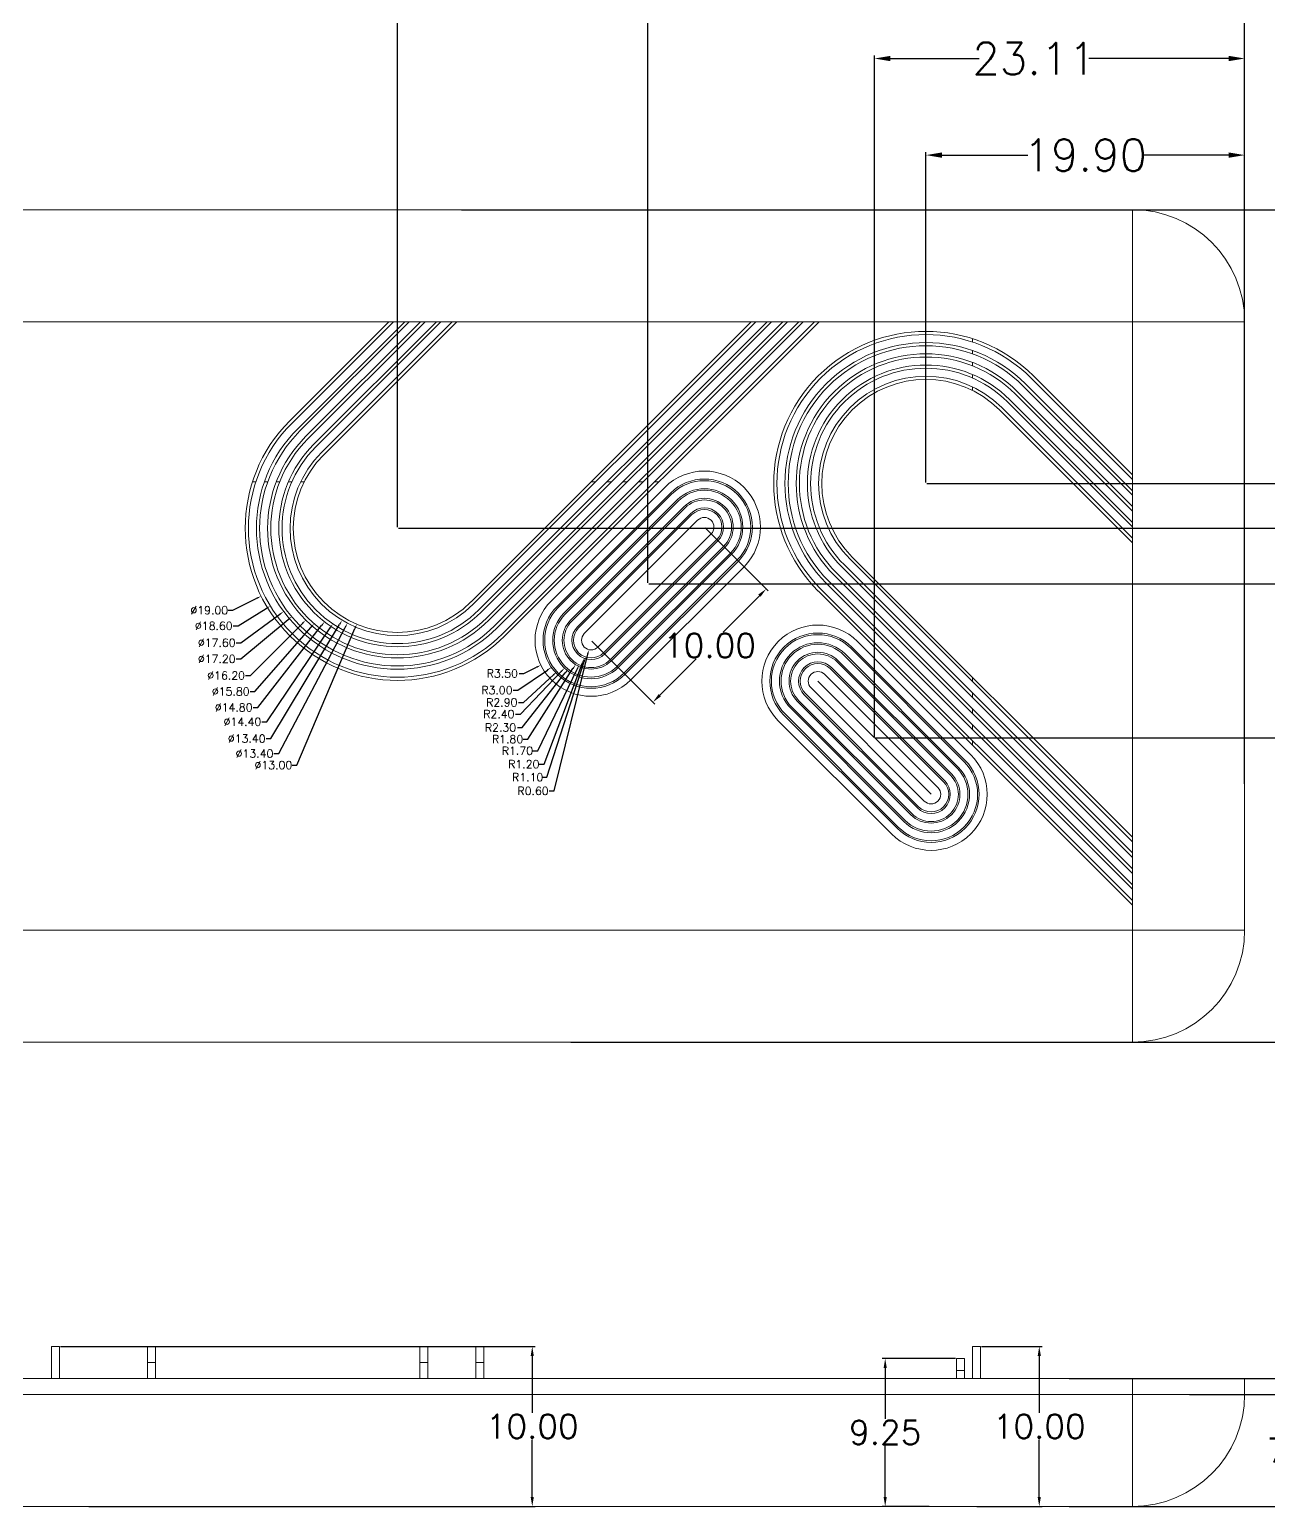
# Model space of a CAD drawing. Header units: inches. Extents: x 1846 to 3307, y 1126 to 1431.
# Drawn here: x 1905.4 to 1982.8, y 1287.5 to 1379.8 of the extents above; entities that cross this region are included whole.
import ezdxf

# ---------------------------------------------------------------- set-up
doc = ezdxf.new("R2010")
doc.units = ezdxf.units.IN
doc.header["$LTSCALE"] = 15
doc.styles.get("Standard").update_dxf_attribs({"font": 'txt', "bigfont": 'gbcbig.shx'})
doc.dimstyles.new('1', dxfattribs={"dimtxt": 0.5, "dimasz": 0.3, "dimexe": 0.18, "dimexo": 0.0625, "dimgap": 0.09, "dimtad": 0, "dimtih": 1, "dimtoh": 1, "dimzin": 0, "dimdsep": 46, "dimtxsty": 'Standard', "dimcen": 0, "dimadec": 0, "dimazin": 2, "dimtfac": 1, "dimtofl": 0, "dimtmove": 0, "dimatfit": 3, "dimfxl": 1, "dimtolj": 1, "dimtzin": 0, "dimarcsym": 0})
doc.dimstyles.new('2', dxfattribs={"dimtxt": 1.5, "dimasz": 0.6, "dimexe": 0.18, "dimexo": 0.0625, "dimgap": 0.09, "dimtad": 0, "dimtih": 1, "dimtoh": 1, "dimzin": 0, "dimdsep": 46, "dimtxsty": 'Standard', "dimcen": 0, "dimadec": 0, "dimazin": 2, "dimtfac": 1, "dimtofl": 0, "dimtmove": 0, "dimatfit": 3, "dimfxl": 1, "dimtolj": 1, "dimtzin": 0, "dimarcsym": 0})
doc.dimstyles.new('2.5', dxfattribs={"dimtxt": 2, "dimasz": 1, "dimexe": 0.18, "dimexo": 0.0625, "dimgap": 0.09, "dimtad": 0, "dimtih": 1, "dimtoh": 1, "dimzin": 0, "dimdsep": 46, "dimtxsty": 'Standard', "dimcen": 1, "dimadec": 0, "dimazin": 2, "dimtfac": 1, "dimtofl": 0, "dimtmove": 0, "dimatfit": 3, "dimfxl": 1, "dimtolj": 1, "dimtzin": 0, "dimarcsym": 0})

# ---------------------------------------------------------------- blocks, each defined once
blk = doc.blocks.new('*D426')
at = {"color": 0, "lineweight": -2}
for p, q in [((1918.133, 1343.483), (1919.635, 1344.231)), ((1917.833, 1343.483), (1918.133, 1343.483))]:
    blk.add_line(p, q, dxfattribs=at)
at = {"color": 0}
blk.add_solid([(1919.613, 1344.276), (1919.657, 1344.187), (1919.904, 1344.365)], dxfattribs=at)
at = {"layer": 'Defpoints', "color": 0}
for p in [(1936.909, 1352.839), (1919.904, 1344.365)]:
    blk.add_point(p, dxfattribs=at)
at = {"color": 0, "insert": (1916.66, 1343.483), "char_height": 0.5, "attachment_point": 5}
blk.add_mtext('\\A1;∅19.00', dxfattribs=at)
blk = doc.blocks.new('*D427')
at = {"color": 0, "lineweight": -2}
for p, q in [((1918.458, 1342.51), (1920.22, 1343.589)), ((1918.158, 1342.51), (1918.458, 1342.51))]:
    blk.add_line(p, q, dxfattribs=at)
at = {"color": 0}
blk.add_solid([(1920.194, 1343.631), (1920.246, 1343.546), (1920.476, 1343.745)], dxfattribs=at)
at = {"layer": 'Defpoints', "color": 0}
for p in [(1936.337, 1353.46), (1920.476, 1343.745)]:
    blk.add_point(p, dxfattribs=at)
at = {"color": 0, "insert": (1916.943, 1342.51), "char_height": 0.5, "attachment_point": 5}
blk.add_mtext('\\A1;∅18.60', dxfattribs=at)
blk = doc.blocks.new('*D428')
at = {"color": 0, "lineweight": -2}
for p, q in [((1918.641, 1341.455), (1921.063, 1343.228)), ((1918.341, 1341.455), (1918.641, 1341.455))]:
    blk.add_line(p, q, dxfattribs=at)
at = {"color": 0}
blk.add_solid([(1921.033, 1343.268), (1921.093, 1343.188), (1921.305, 1343.405)], dxfattribs=at)
at = {"layer": 'Defpoints', "color": 0}
for p in [(1935.508, 1353.8), (1921.305, 1343.405)]:
    blk.add_point(p, dxfattribs=at)
at = {"color": 0, "insert": (1917.126, 1341.455), "char_height": 0.5, "attachment_point": 5}
blk.add_mtext('\\A1;∅17.60', dxfattribs=at)
blk = doc.blocks.new('*D429')
at = {"color": 0, "lineweight": -2}
for p, q in [((1918.641, 1340.441), (1921.577, 1342.895)), ((1918.341, 1340.441), (1918.641, 1340.441))]:
    blk.add_line(p, q, dxfattribs=at)
at = {"color": 0}
blk.add_solid([(1921.545, 1342.934), (1921.609, 1342.857), (1921.807, 1343.088)], dxfattribs=at)
at = {"layer": 'Defpoints', "color": 0}
for p in [(1935.005, 1354.117), (1921.807, 1343.088)]:
    blk.add_point(p, dxfattribs=at)
at = {"color": 0, "insert": (1917.126, 1340.441), "char_height": 0.5, "attachment_point": 5}
blk.add_mtext('\\A1;∅17.20', dxfattribs=at)
blk = doc.blocks.new('*D430')
at = {"color": 0, "lineweight": -2}
for p, q in [((1919.23, 1339.407), (1922.473, 1342.657)), ((1918.93, 1339.407), (1919.23, 1339.407))]:
    blk.add_line(p, q, dxfattribs=at)
at = {"color": 0}
blk.add_solid([(1922.437, 1342.692), (1922.508, 1342.621), (1922.685, 1342.869)], dxfattribs=at)
at = {"layer": 'Defpoints', "color": 0}
for p in [(1934.128, 1354.336), (1922.685, 1342.869)]:
    blk.add_point(p, dxfattribs=at)
at = {"color": 0, "insert": (1917.715, 1339.407), "char_height": 0.5, "attachment_point": 5}
blk.add_mtext('\\A1;∅16.20', dxfattribs=at)
blk = doc.blocks.new('*D431')
at = {"color": 0, "lineweight": -2}
for p, q in [((1919.515, 1338.409), (1923.016, 1342.423)), ((1919.215, 1338.409), (1919.515, 1338.409))]:
    blk.add_line(p, q, dxfattribs=at)
at = {"color": 0}
blk.add_solid([(1922.979, 1342.456), (1923.054, 1342.39), (1923.213, 1342.649)], dxfattribs=at)
at = {"layer": 'Defpoints', "color": 0}
for p in [(1933.599, 1354.556), (1923.213, 1342.649)]:
    blk.add_point(p, dxfattribs=at)
at = {"color": 0, "insert": (1918, 1338.409), "char_height": 0.5, "attachment_point": 5}
blk.add_mtext('\\A1;∅15.80', dxfattribs=at)
blk = doc.blocks.new('*D432')
at = {"color": 0, "lineweight": -2}
for p, q in [((1919.7, 1337.412), (1923.678, 1342.525)), ((1919.4, 1337.412), (1919.7, 1337.412))]:
    blk.add_line(p, q, dxfattribs=at)
at = {"color": 0}
blk.add_solid([(1923.638, 1342.556), (1923.717, 1342.494), (1923.862, 1342.762)], dxfattribs=at)
at = {"layer": 'Defpoints', "color": 0}
for p in [(1932.951, 1354.443), (1923.862, 1342.762)]:
    blk.add_point(p, dxfattribs=at)
at = {"color": 0, "insert": (1918.185, 1337.412), "char_height": 0.5, "attachment_point": 5}
blk.add_mtext('\\A1;∅14.80', dxfattribs=at)
blk = doc.blocks.new('*D433')
at = {"color": 0, "lineweight": -2}
for p, q in [((1920.248, 1336.52), (1924.209, 1342.387)), ((1919.948, 1336.52), (1920.248, 1336.52))]:
    blk.add_line(p, q, dxfattribs=at)
at = {"color": 0}
blk.add_solid([(1924.168, 1342.415), (1924.251, 1342.359), (1924.377, 1342.635)], dxfattribs=at)
at = {"layer": 'Defpoints', "color": 0}
for p in [(1932.435, 1354.569), (1924.377, 1342.635)]:
    blk.add_point(p, dxfattribs=at)
at = {"color": 0, "insert": (1918.733, 1336.52), "char_height": 0.5, "attachment_point": 5}
blk.add_mtext('\\A1;∅14.40', dxfattribs=at)
blk = doc.blocks.new('*D434')
at = {"color": 0, "lineweight": -2}
for p, q in [((1920.512, 1335.463), (1924.801, 1342.602)), ((1920.212, 1335.463), (1920.512, 1335.463))]:
    blk.add_line(p, q, dxfattribs=at)
at = {"color": 0}
blk.add_solid([(1924.758, 1342.628), (1924.844, 1342.576), (1924.956, 1342.859)], dxfattribs=at)
at = {"layer": 'Defpoints', "color": 0}
for p in [(1931.857, 1354.346), (1924.956, 1342.859)]:
    blk.add_point(p, dxfattribs=at)
at = {"color": 0, "insert": (1918.997, 1335.463), "char_height": 0.5, "attachment_point": 5}
blk.add_mtext('\\A1;∅13.40', dxfattribs=at)
blk = doc.blocks.new('*D435')
at = {"color": 0, "lineweight": -2}
for p, q in [((1921, 1334.53), (1925.146, 1342.408)), ((1920.7, 1334.53), (1921, 1334.53))]:
    blk.add_line(p, q, dxfattribs=at)
at = {"color": 0}
blk.add_solid([(1925.102, 1342.431), (1925.19, 1342.385), (1925.286, 1342.673)], dxfattribs=at)
at = {"layer": 'Defpoints', "color": 0}
for p in [(1931.527, 1354.531), (1925.286, 1342.673)]:
    blk.add_point(p, dxfattribs=at)
at = {"color": 0, "insert": (1919.485, 1334.53), "char_height": 0.5, "attachment_point": 5}
blk.add_mtext('\\A1;∅13.40', dxfattribs=at)
blk = doc.blocks.new('*D436')
at = {"color": 0, "lineweight": -2}
for p, q in [((1922.136, 1333.81), (1925.753, 1342.342)), ((1921.836, 1333.81), (1922.136, 1333.81))]:
    blk.add_line(p, q, dxfattribs=at)
at = {"color": 0}
blk.add_solid([(1925.707, 1342.361), (1925.799, 1342.322), (1925.87, 1342.618)], dxfattribs=at)
at = {"layer": 'Defpoints', "color": 0}
for p in [(1930.943, 1354.587), (1925.87, 1342.618)]:
    blk.add_point(p, dxfattribs=at)
at = {"color": 0, "insert": (1920.663, 1333.81), "char_height": 0.5, "attachment_point": 5}
blk.add_mtext('\\A1;∅13.00', dxfattribs=at)
blk = doc.blocks.new('*D437')
at = {"color": 0, "lineweight": -2}
for p, q in [((1928.406, 1348.665), (1928.406, 1385.732)), ((1981.306, 1350.772), (1981.306, 1385.732)), ((1929.406, 1385.552), (1952.229, 1385.552)), ((1980.306, 1385.552), (1960.075, 1385.552))]:
    blk.add_line(p, q, dxfattribs=at)
at = {"color": 0}
for points in [[(1929.406, 1385.719), (1929.406, 1385.385), (1928.406, 1385.552)], [(1980.306, 1385.719), (1980.306, 1385.385), (1981.306, 1385.552)]]:
    blk.add_solid(points, dxfattribs=at)
at = {"layer": 'Defpoints', "color": 0}
for p in [(1981.306, 1385.552), (1981.306, 1350.709), (1928.406, 1348.602)]:
    blk.add_point(p, dxfattribs=at)
at = {"color": 0, "insert": (1956.152, 1385.552), "char_height": 2, "attachment_point": 5}
blk.add_mtext('\\A1;52.90', dxfattribs=at)
blk = doc.blocks.new('*D438')
at = {"color": 0, "lineweight": -2}
for p, q in [((1961.406, 1351.464), (1961.406, 1372.092)), ((1962.406, 1371.912), (1967.766, 1371.912)), ((1980.306, 1371.912), (1974.946, 1371.912)), ((1981.306, 1350.772), (1981.306, 1372.092))]:
    blk.add_line(p, q, dxfattribs=at)
at = {"color": 0}
for points in [[(1962.406, 1372.079), (1962.406, 1371.745), (1961.406, 1371.912)], [(1980.306, 1372.079), (1980.306, 1371.745), (1981.306, 1371.912)]]:
    blk.add_solid(points, dxfattribs=at)
at = {"layer": 'Defpoints', "color": 0}
for p in [(1961.406, 1371.912), (1961.406, 1351.401), (1981.306, 1350.709)]:
    blk.add_point(p, dxfattribs=at)
at = {"color": 0, "insert": (1971.356, 1371.912), "char_height": 2, "attachment_point": 5}
blk.add_mtext('\\A1;19.90', dxfattribs=at)
blk = doc.blocks.new('*D439')
at = {"color": 0, "lineweight": -2}
for p, q in [((1928.469, 1348.602), (2004.892, 1348.602)), ((2004.712, 1347.602), (2004.712, 1333.642)), ((2004.712, 1317.502), (2004.712, 1331.462)), ((1952.916, 1316.502), (2004.892, 1316.502))]:
    blk.add_line(p, q, dxfattribs=at)
at = {"color": 0}
for points in [[(2004.545, 1347.602), (2004.878, 1347.602), (2004.712, 1348.602)], [(2004.545, 1317.502), (2004.878, 1317.502), (2004.712, 1316.502)]]:
    blk.add_solid(points, dxfattribs=at)
at = {"layer": 'Defpoints', "color": 0}
for p in [(1928.406, 1348.602), (2004.712, 1348.602), (1952.853, 1316.502)]:
    blk.add_point(p, dxfattribs=at)
at = {"color": 0, "insert": (2004.712, 1332.552), "char_height": 2, "attachment_point": 5}
blk.add_mtext('\\A1;32.10', dxfattribs=at)
blk = doc.blocks.new('*D440')
at = {"color": 0, "lineweight": -2}
for p, q in [((1961.469, 1351.401), (2010.036, 1351.401)), ((2009.856, 1350.401), (2009.856, 1338.717)), ((2009.856, 1317.502), (2009.856, 1336.537)), ((1939.228, 1316.502), (2010.036, 1316.502))]:
    blk.add_line(p, q, dxfattribs=at)
at = {"color": 0}
for points in [[(2009.69, 1350.401), (2010.023, 1350.401), (2009.856, 1351.401)], [(2009.69, 1317.502), (2010.023, 1317.502), (2009.856, 1316.502)]]:
    blk.add_solid(points, dxfattribs=at)
at = {"layer": 'Defpoints', "color": 0}
for p in [(1961.406, 1351.401), (2009.856, 1351.401), (1939.165, 1316.502)]:
    blk.add_point(p, dxfattribs=at)
at = {"color": 0, "insert": (2009.856, 1337.627), "char_height": 2, "attachment_point": 5}
blk.add_mtext('\\A1;34.90', dxfattribs=at)
blk = doc.blocks.new('*D441')
at = {"color": 0, "lineweight": -2}
for p, q in [((1944.1, 1345.141), (1997.212, 1345.141)), ((1997.032, 1344.141), (1997.032, 1330.722)), ((1997.032, 1317.502), (1997.032, 1328.542)), ((1944.1, 1316.502), (1997.212, 1316.502))]:
    blk.add_line(p, q, dxfattribs=at)
at = {"color": 0}
for points in [[(1996.865, 1344.141), (1997.199, 1344.141), (1997.032, 1345.141)], [(1996.865, 1317.502), (1997.199, 1317.502), (1997.032, 1316.502)]]:
    blk.add_solid(points, dxfattribs=at)
at = {"layer": 'Defpoints', "color": 0}
for p in [(1944.037, 1345.141), (1944.037, 1316.502), (1997.032, 1316.502)]:
    blk.add_point(p, dxfattribs=at)
at = {"color": 0, "insert": (1997.032, 1329.632), "char_height": 2, "attachment_point": 5}
blk.add_mtext('\\A1;28.64', dxfattribs=at)
blk = doc.blocks.new('*D442')
at = {"color": 0, "lineweight": -2}
for p, q in [((1944.037, 1345.204), (1944.037, 1382.045)), ((1981.306, 1355.757), (1981.306, 1382.045)), ((1945.037, 1381.865), (1956.199, 1381.865)), ((1980.306, 1381.865), (1964.379, 1381.865))]:
    blk.add_line(p, q, dxfattribs=at)
at = {"color": 0}
for points in [[(1945.037, 1382.032), (1945.037, 1381.698), (1944.037, 1381.865)], [(1980.306, 1382.032), (1980.306, 1381.698), (1981.306, 1381.865)]]:
    blk.add_solid(points, dxfattribs=at)
at = {"layer": 'Defpoints', "color": 0}
for p in [(1981.306, 1381.865), (1981.306, 1355.694), (1944.037, 1345.141)]:
    blk.add_point(p, dxfattribs=at)
at = {"color": 0, "insert": (1960.289, 1381.865), "char_height": 2, "attachment_point": 5}
blk.add_mtext('\\A1;37.27', dxfattribs=at)
blk = doc.blocks.new('*D443')
at = {"color": 0, "lineweight": -2}
for p, q in [((1958.194, 1335.584), (1958.194, 1378.126)), ((1959.194, 1377.946), (1964.739, 1377.946)), ((1980.306, 1377.946), (1971.586, 1377.946)), ((1981.306, 1332.648), (1981.306, 1378.126))]:
    blk.add_line(p, q, dxfattribs=at)
at = {"color": 0}
for points in [[(1959.194, 1378.113), (1959.194, 1377.78), (1958.194, 1377.946)], [(1980.306, 1378.113), (1980.306, 1377.78), (1981.306, 1377.946)]]:
    blk.add_solid(points, dxfattribs=at)
at = {"layer": 'Defpoints', "color": 0}
for p in [(1981.306, 1377.946), (1958.194, 1335.521), (1981.306, 1332.586)]:
    blk.add_point(p, dxfattribs=at)
at = {"color": 0, "insert": (1968.162, 1377.946), "char_height": 2, "attachment_point": 5}
blk.add_mtext('\\A1;23.11', dxfattribs=at)
blk = doc.blocks.new('*D444')
at = {"color": 0, "lineweight": -2}
for p, q in [((1958.257, 1335.521), (1990.164, 1335.521)), ((1989.984, 1334.521), (1989.984, 1327.102)), ((1989.984, 1317.502), (1989.984, 1324.922)), ((1963.615, 1316.502), (1990.164, 1316.502))]:
    blk.add_line(p, q, dxfattribs=at)
at = {"color": 0}
for points in [[(1989.817, 1334.521), (1990.151, 1334.521), (1989.984, 1335.521)], [(1989.817, 1317.502), (1990.151, 1317.502), (1989.984, 1316.502)]]:
    blk.add_solid(points, dxfattribs=at)
at = {"layer": 'Defpoints', "color": 0}
for p in [(1958.194, 1335.521), (1963.553, 1316.502), (1989.984, 1316.502)]:
    blk.add_point(p, dxfattribs=at)
at = {"color": 0, "insert": (1989.984, 1326.012), "char_height": 2, "attachment_point": 5}
blk.add_mtext('\\A1;19.02', dxfattribs=at)
blk = doc.blocks.new('*D445')
at = {"color": 0, "lineweight": -2}
for p, q in [((1936.006, 1339.531), (1936.306, 1339.531)), ((1936.306, 1339.531), (1937.096, 1339.921))]:
    blk.add_line(p, q, dxfattribs=at)
at = {"color": 0}
blk.add_solid([(1937.073, 1339.966), (1937.118, 1339.877), (1937.365, 1340.054)], dxfattribs=at)
at = {"layer": 'Defpoints', "color": 0}
for p in [(1940.502, 1341.606), (1937.365, 1340.054)]:
    blk.add_point(p, dxfattribs=at)
at = {"color": 0, "insert": (1934.958, 1339.531), "char_height": 0.5, "attachment_point": 5}
blk.add_mtext('\\A1;R3.50', dxfattribs=at)
blk = doc.blocks.new('*D446')
at = {"color": 0, "lineweight": -2}
for p, q in [((1935.928, 1338.491), (1937.774, 1339.748)), ((1935.628, 1338.491), (1935.928, 1338.491))]:
    blk.add_line(p, q, dxfattribs=at)
at = {"color": 0}
blk.add_solid([(1937.746, 1339.789), (1937.803, 1339.707), (1938.022, 1339.917)], dxfattribs=at)
at = {"layer": 'Defpoints', "color": 0}
for p in [(1940.502, 1341.606), (1938.022, 1339.917)]:
    blk.add_point(p, dxfattribs=at)
at = {"color": 0, "insert": (1934.622, 1338.491), "char_height": 0.5, "attachment_point": 5}
blk.add_mtext('\\A1;R3.00', dxfattribs=at)
blk = doc.blocks.new('*D448')
at = {"color": 0, "lineweight": -2}
for p, q in [((1936.274, 1337.727), (1938.144, 1339.443)), ((1935.974, 1337.727), (1936.274, 1337.727))]:
    blk.add_line(p, q, dxfattribs=at)
at = {"color": 0}
blk.add_solid([(1938.11, 1339.48), (1938.178, 1339.406), (1938.365, 1339.646)], dxfattribs=at)
at = {"layer": 'Defpoints', "color": 0}
for p in [(1940.502, 1341.606), (1938.365, 1339.646)]:
    blk.add_point(p, dxfattribs=at)
at = {"color": 0, "insert": (1934.925, 1337.727), "char_height": 0.5, "attachment_point": 5}
blk.add_mtext('\\A1;R2.90', dxfattribs=at)
blk = doc.blocks.new('*D449')
at = {"color": 0, "lineweight": -2}
for p, q in [((1936.09, 1336.999), (1938.634, 1339.656)), ((1935.79, 1336.999), (1936.09, 1336.999))]:
    blk.add_line(p, q, dxfattribs=at)
at = {"color": 0}
blk.add_solid([(1938.598, 1339.691), (1938.67, 1339.621), (1938.842, 1339.873)], dxfattribs=at)
at = {"layer": 'Defpoints', "color": 0}
for p in [(1940.502, 1341.606), (1938.842, 1339.873)]:
    blk.add_point(p, dxfattribs=at)
at = {"color": 0, "insert": (1934.741, 1336.999), "char_height": 0.5, "attachment_point": 5}
blk.add_mtext('\\A1;R2.40', dxfattribs=at)
blk = doc.blocks.new('*D450')
at = {"color": 0, "lineweight": -2}
for p, q in [((1936.196, 1336.152), (1938.891, 1339.565)), ((1935.896, 1336.152), (1936.196, 1336.152))]:
    blk.add_line(p, q, dxfattribs=at)
at = {"color": 0}
blk.add_solid([(1938.851, 1339.596), (1938.93, 1339.534), (1939.077, 1339.801)], dxfattribs=at)
at = {"layer": 'Defpoints', "color": 0}
for p in [(1940.502, 1341.606), (1939.077, 1339.801)]:
    blk.add_point(p, dxfattribs=at)
at = {"color": 0, "insert": (1934.847, 1336.152), "char_height": 0.5, "attachment_point": 5}
blk.add_mtext('\\A1;R2.30', dxfattribs=at)
blk = doc.blocks.new('*D451')
at = {"color": 0, "lineweight": -2}
for p, q in [((1936.552, 1335.429), (1939.37, 1339.837)), ((1936.252, 1335.429), (1936.552, 1335.429))]:
    blk.add_line(p, q, dxfattribs=at)
at = {"color": 0}
blk.add_solid([(1939.328, 1339.864), (1939.413, 1339.81), (1939.532, 1340.089)], dxfattribs=at)
at = {"layer": 'Defpoints', "color": 0}
for p in [(1940.502, 1341.606), (1939.532, 1340.089)]:
    blk.add_point(p, dxfattribs=at)
at = {"color": 0, "insert": (1935.287, 1335.429), "char_height": 0.5, "attachment_point": 5}
blk.add_mtext('\\A1;R1.80', dxfattribs=at)
blk = doc.blocks.new('*D452')
at = {"color": 0, "lineweight": -2}
for p, q in [((1937.168, 1334.711), (1939.631, 1339.805)), ((1936.868, 1334.711), (1937.168, 1334.711))]:
    blk.add_line(p, q, dxfattribs=at)
at = {"color": 0}
blk.add_solid([(1939.586, 1339.827), (1939.676, 1339.784), (1939.762, 1340.075)], dxfattribs=at)
at = {"layer": 'Defpoints', "color": 0}
for p in [(1940.502, 1341.606), (1939.762, 1340.075)]:
    blk.add_point(p, dxfattribs=at)
at = {"color": 0, "insert": (1935.903, 1334.711), "char_height": 0.5, "attachment_point": 5}
blk.add_mtext('\\A1;R1.70', dxfattribs=at)
blk = doc.blocks.new('*D453')
at = {"color": 0, "lineweight": -2}
for p, q in [((1937.563, 1333.869), (1939.969, 1340.204)), ((1937.263, 1333.869), (1937.563, 1333.869))]:
    blk.add_line(p, q, dxfattribs=at)
at = {"color": 0}
blk.add_solid([(1939.922, 1340.221), (1940.016, 1340.186), (1940.076, 1340.484)], dxfattribs=at)
at = {"layer": 'Defpoints', "color": 0}
for p in [(1940.502, 1341.606), (1940.076, 1340.484)]:
    blk.add_point(p, dxfattribs=at)
at = {"color": 0, "insert": (1936.298, 1333.869), "char_height": 0.5, "attachment_point": 5}
blk.add_mtext('\\A1;R1.20', dxfattribs=at)
blk = doc.blocks.new('*D454')
at = {"color": 0, "lineweight": -2}
for p, q in [((1937.727, 1333.054), (1940.07, 1340.274)), ((1937.427, 1333.054), (1937.727, 1333.054))]:
    blk.add_line(p, q, dxfattribs=at)
at = {"color": 0}
blk.add_solid([(1940.022, 1340.29), (1940.117, 1340.259), (1940.162, 1340.56)], dxfattribs=at)
at = {"layer": 'Defpoints', "color": 0}
for p in [(1940.502, 1341.606), (1940.162, 1340.56)]:
    blk.add_point(p, dxfattribs=at)
at = {"color": 0, "insert": (1936.545, 1333.054), "char_height": 0.5, "attachment_point": 5}
blk.add_mtext('\\A1;R1.10', dxfattribs=at)
blk = doc.blocks.new('*D455')
at = {"color": 0, "lineweight": -2}
for p, q in [((1938.185, 1332.199), (1940.287, 1340.732)), ((1937.885, 1332.199), (1938.185, 1332.199))]:
    blk.add_line(p, q, dxfattribs=at)
at = {"color": 0}
blk.add_solid([(1940.238, 1340.744), (1940.335, 1340.72), (1940.358, 1341.023)], dxfattribs=at)
at = {"layer": 'Defpoints', "color": 0}
for p in [(1940.502, 1341.606), (1940.358, 1341.023)]:
    blk.add_point(p, dxfattribs=at)
at = {"color": 0, "insert": (1936.878, 1332.199), "char_height": 0.5, "attachment_point": 5}
blk.add_mtext('\\A1;R0.60', dxfattribs=at)
blk = doc.blocks.new('*D456')
at = {"color": 0, "lineweight": -2}
for p, q in [((1883.378, 1362.564), (1883.378, 1391.016)), ((1884.378, 1390.836), (1928.252, 1390.836)), ((1980.306, 1390.836), (1936.432, 1390.836)), ((1981.306, 1355.45), (1981.306, 1391.016))]:
    blk.add_line(p, q, dxfattribs=at)
at = {"color": 0}
for points in [[(1884.378, 1391.003), (1884.378, 1390.67), (1883.378, 1390.836)], [(1980.306, 1391.003), (1980.306, 1390.67), (1981.306, 1390.836)]]:
    blk.add_solid(points, dxfattribs=at)
at = {"layer": 'Defpoints', "color": 0}
for p in [(1981.306, 1390.836), (1883.378, 1362.502), (1981.306, 1355.387)]:
    blk.add_point(p, dxfattribs=at)
at = {"color": 0, "insert": (1932.342, 1390.836), "char_height": 2, "attachment_point": 5}
blk.add_mtext('\\A1;97.93', dxfattribs=at)
blk = doc.blocks.new('*D457')
at = {"color": 0, "lineweight": -2}
for p, q in [((1932.404, 1368.502), (2017.159, 1368.502)), ((2016.979, 1367.502), (2016.979, 1343.592)), ((2016.979, 1317.502), (2016.979, 1341.412)), ((1939.228, 1316.502), (2017.159, 1316.502))]:
    blk.add_line(p, q, dxfattribs=at)
at = {"color": 0}
for points in [[(2016.812, 1367.502), (2017.145, 1367.502), (2016.979, 1368.502)], [(2016.812, 1317.502), (2017.145, 1317.502), (2016.979, 1316.502)]]:
    blk.add_solid(points, dxfattribs=at)
at = {"layer": 'Defpoints', "color": 0}
for p in [(1932.342, 1368.502), (1939.165, 1316.502), (2016.979, 1316.502)]:
    blk.add_point(p, dxfattribs=at)
at = {"color": 0, "insert": (2016.979, 1342.502), "char_height": 2, "attachment_point": 5}
blk.add_mtext('\\A1;52.00', dxfattribs=at)
blk = doc.blocks.new('*D461')
at = {"color": 0, "lineweight": -2}
for p, q in [((1970.341, 1295.502), (1992.02, 1295.502)), ((1991.84, 1294.902), (1991.84, 1292.342)), ((1991.84, 1288.102), (1991.84, 1290.662)), ((1970.341, 1287.502), (1992.02, 1287.502))]:
    blk.add_line(p, q, dxfattribs=at)
at = {"color": 0}
for points in [[(1991.74, 1294.902), (1991.94, 1294.902), (1991.84, 1295.502)], [(1991.74, 1288.102), (1991.94, 1288.102), (1991.84, 1287.502)]]:
    blk.add_solid(points, dxfattribs=at)
at = {"layer": 'Defpoints', "color": 0}
for p in [(1970.279, 1295.502), (1970.279, 1287.502), (1991.84, 1287.502)]:
    blk.add_point(p, dxfattribs=at)
at = {"color": 0, "insert": (1991.84, 1291.502), "char_height": 1.5, "attachment_point": 5}
blk.add_mtext('\\A1;8.00', dxfattribs=at)
blk = doc.blocks.new('*D462')
at = {"color": 0, "lineweight": -2}
for p, q in [((1964.868, 1297.502), (1968.663, 1297.502)), ((1968.483, 1296.902), (1968.483, 1293.342)), ((1968.483, 1288.102), (1968.483, 1291.662)), ((1964.586, 1287.502), (1968.663, 1287.502))]:
    blk.add_line(p, q, dxfattribs=at)
at = {"color": 0}
for points in [[(1968.383, 1296.902), (1968.583, 1296.902), (1968.483, 1297.502)], [(1968.383, 1288.102), (1968.583, 1288.102), (1968.483, 1287.502)]]:
    blk.add_solid(points, dxfattribs=at)
at = {"layer": 'Defpoints', "color": 0}
for p in [(1964.806, 1297.502), (1968.483, 1297.502), (1964.523, 1287.502)]:
    blk.add_point(p, dxfattribs=at)
at = {"color": 0, "insert": (1968.483, 1292.502), "char_height": 1.5, "attachment_point": 5}
blk.add_mtext('\\A1;10.00', dxfattribs=at)
blk = doc.blocks.new('*D463')
at = {"color": 0, "lineweight": -2}
for p, q in [((1963.243, 1296.752), (1958.683, 1296.752)), ((1958.863, 1296.152), (1958.863, 1292.967)), ((1958.863, 1288.102), (1958.863, 1291.287)), ((1961.612, 1287.502), (1958.683, 1287.502))]:
    blk.add_line(p, q, dxfattribs=at)
at = {"color": 0}
for points in [[(1958.763, 1296.152), (1958.963, 1296.152), (1958.863, 1296.752)], [(1958.763, 1288.102), (1958.963, 1288.102), (1958.863, 1287.502)]]:
    blk.add_solid(points, dxfattribs=at)
at = {"layer": 'Defpoints', "color": 0}
for p in [(1963.306, 1296.752), (1958.863, 1287.502), (1961.674, 1287.502)]:
    blk.add_point(p, dxfattribs=at)
at = {"color": 0, "insert": (1958.863, 1292.127), "char_height": 1.5, "attachment_point": 5}
blk.add_mtext('\\A1;9.25', dxfattribs=at)
blk = doc.blocks.new('*D464')
at = {"color": 0, "lineweight": -2}
for p, q in [((1907.368, 1297.502), (1937.007, 1297.502)), ((1936.827, 1296.902), (1936.827, 1293.342)), ((1936.827, 1288.102), (1936.827, 1291.662)), ((1909.151, 1287.502), (1937.007, 1287.502))]:
    blk.add_line(p, q, dxfattribs=at)
at = {"color": 0}
for points in [[(1936.727, 1296.902), (1936.927, 1296.902), (1936.827, 1297.502)], [(1936.727, 1288.102), (1936.927, 1288.102), (1936.827, 1287.502)]]:
    blk.add_solid(points, dxfattribs=at)
at = {"layer": 'Defpoints', "color": 0}
for p in [(1907.306, 1297.502), (1909.088, 1287.502), (1936.827, 1287.502)]:
    blk.add_point(p, dxfattribs=at)
at = {"color": 0, "insert": (1936.827, 1292.502), "char_height": 1.5, "attachment_point": 5}
blk.add_mtext('\\A1;10.00', dxfattribs=at)
blk = doc.blocks.new('*D465')
at = {"color": 0, "lineweight": -2}
for p, q in [((1977.868, 1294.502), (1985.126, 1294.502)), ((1984.946, 1293.902), (1984.946, 1291.842)), ((1984.946, 1288.102), (1984.946, 1290.162)), ((1970.404, 1287.502), (1985.126, 1287.502))]:
    blk.add_line(p, q, dxfattribs=at)
at = {"color": 0}
for points in [[(1984.846, 1293.902), (1985.046, 1293.902), (1984.946, 1294.502)], [(1984.846, 1288.102), (1985.046, 1288.102), (1984.946, 1287.502)]]:
    blk.add_solid(points, dxfattribs=at)
at = {"layer": 'Defpoints', "color": 0}
for p in [(1977.806, 1294.502), (1970.341, 1287.502), (1984.946, 1287.502)]:
    blk.add_point(p, dxfattribs=at)
at = {"color": 0, "insert": (1984.946, 1291.002), "char_height": 1.5, "attachment_point": 5}
blk.add_mtext('\\A1;7.00', dxfattribs=at)
blk = doc.blocks.new('*D514')
at = {"color": 0, "lineweight": -2}
for p, q in [((1947.617, 1348.633), (1951.561, 1344.689)), ((1951.009, 1344.392), (1948.738, 1342.121)), ((1940.546, 1341.562), (1944.49, 1337.618)), ((1944.787, 1338.17), (1947.058, 1340.441))]:
    blk.add_line(p, q, dxfattribs=at)
at = {"color": 0}
for points in [[(1950.939, 1344.463), (1951.08, 1344.321), (1951.434, 1344.816)], [(1944.716, 1338.24), (1944.857, 1338.099), (1944.362, 1337.745)]]:
    blk.add_solid(points, dxfattribs=at)
at = {"layer": 'Defpoints', "color": 0}
for p in [(1947.573, 1348.677), (1951.434, 1344.816), (1940.502, 1341.606)]:
    blk.add_point(p, dxfattribs=at)
at = {"color": 0, "insert": (1947.898, 1341.281), "char_height": 1.5, "attachment_point": 5}
blk.add_mtext('\\A1;10.00', dxfattribs=at)

msp = doc.modelspace()

# ---------------------------------------------------------------- linework, layer by layer
at = {"color": 7, "linetype": 'Continuous', "lineweight": 15}
for p, q in [((1890.306, 1368.502), (1974.306, 1368.502)), ((1974.306, 1368.502), (1974.306, 1361.502)), ((1927.871, 1361.502), (1890.306, 1361.502)), ((1927.871, 1361.502), (1921.689, 1355.32)), ((1921.83, 1355.178), (1928.154, 1361.502)), ((1928.861, 1361.502), (1922.184, 1354.825)), ((1922.325, 1354.683), (1929.144, 1361.502)), ((1929.851, 1361.502), (1922.679, 1354.33)), ((1922.82, 1354.188), (1930.134, 1361.502)), ((1930.841, 1361.502), (1923.174, 1353.835)), ((1923.315, 1353.694), (1931.124, 1361.502)), ((1931.831, 1361.502), (1923.669, 1353.34)), ((1923.81, 1353.199), (1932.113, 1361.502)), ((1928.154, 1361.502), (1927.871, 1361.502)), ((1928.861, 1361.502), (1928.154, 1361.502)), ((1929.144, 1361.502), (1928.861, 1361.502)), ((1929.851, 1361.502), (1929.144, 1361.502)), ((1930.134, 1361.502), (1929.851, 1361.502)), ((1930.841, 1361.502), (1930.134, 1361.502)), ((1931.124, 1361.502), (1930.841, 1361.502)), ((1931.831, 1361.502), (1931.124, 1361.502)), ((1932.113, 1361.502), (1931.831, 1361.502)), ((1950.498, 1361.502), (1932.113, 1361.502)), ((1950.498, 1361.502), (1933.003, 1344.006)), ((1933.144, 1343.865), (1950.781, 1361.502)), ((1951.488, 1361.502), (1933.498, 1343.511)), ((1933.639, 1343.37), (1951.771, 1361.502)), ((1952.478, 1361.502), (1933.993, 1343.016)), ((1934.134, 1342.875), (1952.761, 1361.502)), ((1953.468, 1361.502), (1934.487, 1342.521)), ((1934.629, 1342.38), (1953.751, 1361.502)), ((1954.458, 1361.502), (1934.982, 1342.026)), ((1935.124, 1341.885), (1954.741, 1361.502)), ((1950.781, 1361.502), (1950.498, 1361.502)), ((1951.488, 1361.502), (1950.781, 1361.502)), ((1951.771, 1361.502), (1951.488, 1361.502)), ((1952.478, 1361.502), (1951.771, 1361.502)), ((1952.761, 1361.502), (1952.478, 1361.502)), ((1953.468, 1361.502), (1952.761, 1361.502)), ((1953.751, 1361.502), (1953.468, 1361.502)), ((1954.458, 1361.502), (1953.751, 1361.502)), ((1954.741, 1361.502), (1954.458, 1361.502)), ((1974.306, 1361.502), (1954.741, 1361.502)), ((1974.306, 1351.937), (1974.306, 1361.502)), ((1981.306, 1361.502), (1974.306, 1361.502)), ((1981.306, 1361.502), (1981.306, 1323.502)), ((1964.306, 1360.238), (1964.306, 1360.448)), ((1964.306, 1359.498), (1964.306, 1359.71)), ((1964.306, 1358.75), (1964.306, 1358.965)), ((1964.306, 1357.992), (1964.306, 1358.21)), ((1967.982, 1357.977), (1974.306, 1351.654)), ((1974.306, 1351.937), (1968.124, 1358.119)), ((1964.306, 1357.219), (1964.306, 1357.441)), ((1974.306, 1349.957), (1967.134, 1357.129)), ((1967.487, 1357.482), (1974.306, 1350.664)), ((1974.306, 1350.947), (1967.629, 1357.624)), ((1974.306, 1347.977), (1966.144, 1356.139)), ((1966.498, 1356.493), (1974.306, 1348.684)), ((1974.306, 1348.967), (1966.639, 1356.634)), ((1966.993, 1356.987), (1974.306, 1349.674)), ((1966.003, 1355.998), (1974.306, 1347.694)), ((1974.306, 1351.654), (1974.306, 1351.937)), ((1974.306, 1350.947), (1974.306, 1351.654)), ((1919.57, 1351.502), (1919.36, 1351.502)), ((1920.31, 1351.502), (1920.098, 1351.502)), ((1921.058, 1351.502), (1920.843, 1351.502)), ((1921.816, 1351.502), (1921.598, 1351.502)), ((1922.589, 1351.502), (1922.366, 1351.502)), ((1945.098, 1351.152), (1938.027, 1344.081)), ((1945.452, 1350.798), (1938.381, 1343.727)), ((1945.522, 1350.728), (1938.451, 1343.657)), ((1940.781, 1351.502), (1940.498, 1351.502)), ((1941.771, 1351.502), (1941.488, 1351.502)), ((1942.761, 1351.502), (1942.478, 1351.502)), ((1943.751, 1351.502), (1943.468, 1351.502)), ((1944.741, 1351.502), (1944.458, 1351.502)), ((1974.306, 1350.664), (1974.306, 1350.947)), ((1974.306, 1349.957), (1974.306, 1350.664)), ((1945.876, 1350.374), (1938.805, 1343.303)), ((1945.947, 1350.303), (1938.875, 1343.232)), ((1946.3, 1349.95), (1939.229, 1342.879)), ((1946.371, 1349.879), (1939.3, 1342.808)), ((1974.306, 1349.674), (1974.306, 1349.957)), ((1974.306, 1348.967), (1974.306, 1349.674)), ((1946.724, 1349.526), (1939.653, 1342.454)), ((1946.795, 1349.455), (1939.724, 1342.384)), ((1947.149, 1349.101), (1940.078, 1342.03)), ((1974.306, 1348.684), (1974.306, 1348.967)), ((1947.997, 1348.253), (1940.926, 1341.182)), ((1948.351, 1347.899), (1941.28, 1340.828)), ((1948.421, 1347.828), (1941.35, 1340.757)), ((1974.306, 1347.977), (1974.306, 1348.684)), ((1974.306, 1347.694), (1974.306, 1347.977)), ((1948.775, 1347.475), (1941.704, 1340.404)), ((1948.846, 1347.404), (1941.775, 1340.333)), ((1949.199, 1347.051), (1942.128, 1339.98)), ((1949.27, 1346.98), (1942.199, 1339.909)), ((1974.306, 1329.309), (1974.306, 1347.694)), ((1949.624, 1346.626), (1942.552, 1339.555)), ((1949.694, 1346.556), (1942.623, 1339.485)), ((1950.048, 1346.202), (1942.977, 1339.131)), ((1956.174, 1346.169), (1974.306, 1328.037)), ((1974.306, 1328.32), (1956.315, 1346.31)), ((1956.669, 1346.664), (1974.306, 1329.027)), ((1974.306, 1329.309), (1956.81, 1346.805)), ((1955.184, 1345.179), (1974.306, 1326.057)), ((1974.306, 1326.34), (1955.325, 1345.32)), ((1955.679, 1345.674), (1974.306, 1327.047)), ((1974.306, 1327.33), (1955.82, 1345.815)), ((1954.689, 1344.684), (1974.306, 1325.067)), ((1974.306, 1325.35), (1954.83, 1344.825)), ((1957.134, 1341.532), (1964.205, 1334.461)), ((1956.285, 1340.683), (1963.356, 1333.612)), ((1956.356, 1340.754), (1963.427, 1333.683)), ((1956.709, 1341.108), (1963.78, 1334.037)), ((1956.78, 1341.178), (1963.851, 1334.107)), ((1955.437, 1339.835), (1962.508, 1332.764)), ((1955.507, 1339.906), (1962.578, 1332.834)), ((1955.861, 1340.259), (1962.932, 1333.188)), ((1955.932, 1340.33), (1963.003, 1333.259)), ((1954.235, 1338.633), (1961.306, 1331.562)), ((1955.083, 1339.481), (1962.154, 1332.41)), ((1964.306, 1339.027), (1964.306, 1339.309)), ((1953.386, 1337.784), (1960.457, 1330.713)), ((1953.457, 1337.855), (1960.528, 1330.784)), ((1953.81, 1338.208), (1960.881, 1331.137)), ((1953.881, 1338.279), (1960.952, 1331.208)), ((1964.306, 1338.037), (1964.306, 1338.32)), ((1952.537, 1336.936), (1959.609, 1329.865)), ((1952.608, 1337.006), (1959.679, 1329.935)), ((1952.962, 1337.36), (1960.033, 1330.289)), ((1953.032, 1337.431), (1960.104, 1330.36)), ((1964.306, 1337.047), (1964.306, 1337.33)), ((1952.184, 1336.582), (1959.255, 1329.511)), ((1964.306, 1336.057), (1964.306, 1336.34)), ((1964.306, 1335.067), (1964.306, 1335.35)), ((1974.306, 1329.027), (1974.306, 1329.309)), ((1974.306, 1328.32), (1974.306, 1329.027)), ((1974.306, 1328.037), (1974.306, 1328.32)), ((1974.306, 1327.33), (1974.306, 1328.037)), ((1974.306, 1327.047), (1974.306, 1327.33)), ((1974.306, 1326.34), (1974.306, 1327.047)), ((1974.306, 1326.057), (1974.306, 1326.34)), ((1974.306, 1325.35), (1974.306, 1326.057)), ((1974.306, 1325.067), (1974.306, 1325.35)), ((1974.306, 1323.502), (1974.306, 1325.067)), ((1890.306, 1323.502), (1974.306, 1323.502)), ((1981.306, 1323.502), (1974.306, 1323.502)), ((1974.306, 1316.502), (1974.306, 1323.502)), ((1974.306, 1316.502), (1890.306, 1316.502)), ((1906.806, 1297.502), (1907.306, 1297.502)), ((1906.806, 1295.502), (1906.806, 1297.502)), ((1907.306, 1295.502), (1907.306, 1297.502)), ((1913.306, 1297.502), (1912.806, 1297.502)), ((1912.806, 1297.502), (1912.806, 1296.502)), ((1913.306, 1296.502), (1913.306, 1297.502)), ((1930.306, 1297.502), (1929.806, 1297.502)), ((1929.806, 1297.502), (1929.806, 1296.502)), ((1930.306, 1297.502), (1930.306, 1296.502)), ((1933.806, 1297.502), (1933.306, 1297.502)), ((1933.306, 1297.502), (1933.306, 1296.502)), ((1933.806, 1297.502), (1933.806, 1296.502)), ((1964.306, 1295.502), (1964.306, 1297.502)), ((1964.306, 1297.502), (1964.806, 1297.502)), ((1964.806, 1295.502), (1964.806, 1297.502)), ((1912.806, 1296.502), (1913.306, 1296.502)), ((1912.806, 1295.502), (1912.806, 1296.502)), ((1913.306, 1295.502), (1913.306, 1296.502)), ((1930.306, 1296.502), (1929.806, 1296.502)), ((1929.806, 1295.502), (1929.806, 1296.502)), ((1930.306, 1295.502), (1930.306, 1296.502)), ((1933.806, 1296.502), (1933.306, 1296.502)), ((1933.306, 1295.502), (1933.306, 1296.502)), ((1933.806, 1295.502), (1933.806, 1296.502)), ((1963.806, 1296.752), (1963.306, 1296.752)), ((1963.306, 1296.752), (1963.306, 1296.002)), ((1963.806, 1296.752), (1963.806, 1296.002)), ((1974.306, 1295.502), (1890.306, 1295.502)), ((1963.306, 1295.502), (1963.306, 1296.002)), ((1963.806, 1296.002), (1963.306, 1296.002)), ((1963.806, 1295.502), (1963.806, 1296.002)), ((1974.306, 1294.502), (1974.306, 1295.502)), ((1974.306, 1295.502), (1981.306, 1295.502)), ((1981.306, 1295.502), (1981.306, 1294.502)), ((1890.306, 1294.502), (1974.306, 1294.502)), ((1981.306, 1294.502), (1974.306, 1294.502)), ((1974.306, 1294.502), (1974.306, 1287.502)), ((1927.871, 1287.502), (1890.306, 1287.502)), ((1928.154, 1287.502), (1927.871, 1287.502)), ((1928.861, 1287.502), (1928.154, 1287.502)), ((1929.144, 1287.502), (1928.861, 1287.502)), ((1929.851, 1287.502), (1929.144, 1287.502)), ((1930.134, 1287.502), (1929.851, 1287.502)), ((1930.841, 1287.502), (1930.134, 1287.502)), ((1931.124, 1287.502), (1930.841, 1287.502)), ((1931.831, 1287.502), (1931.124, 1287.502)), ((1932.113, 1287.502), (1931.831, 1287.502)), ((1950.498, 1287.502), (1932.113, 1287.502)), ((1950.781, 1287.502), (1950.498, 1287.502)), ((1951.488, 1287.502), (1950.781, 1287.502)), ((1951.771, 1287.502), (1951.488, 1287.502)), ((1952.478, 1287.502), (1951.771, 1287.502)), ((1952.761, 1287.502), (1952.478, 1287.502)), ((1953.468, 1287.502), (1952.761, 1287.502)), ((1953.751, 1287.502), (1953.468, 1287.502)), ((1954.458, 1287.502), (1953.751, 1287.502)), ((1954.741, 1287.502), (1954.458, 1287.502)), ((1974.306, 1287.502), (1954.741, 1287.502))]:
    msp.add_line(p, q, dxfattribs=at)
msp.add_line((1961.73, 1331.986), (1954.659, 1339.057))
for centre, radius, start, end in [((1974.306, 1361.502), 7, 0, 90), ((1961.406, 1351.401), 9.5, 45, 225), ((1961.406, 1351.401), 9.3, 45, 225), ((1961.406, 1351.401), 8.8, 45, 225), ((1961.406, 1351.401), 8.6, 45, 225), ((1961.406, 1351.401), 8.1, 45, 225), ((1961.406, 1351.401), 7.9, 45, 225), ((1961.406, 1351.401), 7.4, 45, 225), ((1961.406, 1351.401), 7.2, 45, 225), ((1961.406, 1351.401), 6.7, 45, 225), ((1961.406, 1351.401), 6.5, 45, 225), ((1928.406, 1348.602), 9.5, 135, 315), ((1928.406, 1348.602), 9.3, 135, 315), ((1928.406, 1348.602), 8.8, 135, 315), ((1928.406, 1348.602), 8.6, 135, 315), ((1928.406, 1348.602), 8.1, 135, 315), ((1928.406, 1348.602), 7.9, 135, 315), ((1928.406, 1348.602), 7.4, 135, 315), ((1928.406, 1348.602), 7.2, 135, 315), ((1928.406, 1348.602), 6.7, 135, 315), ((1928.406, 1348.602), 6.5, 135, 315), ((1947.573, 1348.677), 3.5, 315, 135), ((1947.573, 1348.677), 3, 315, 135), ((1947.573, 1348.677), 2.9, 315, 135), ((1947.573, 1348.677), 2.4, 315, 135), ((1947.573, 1348.677), 2.3, 315, 135), ((1947.573, 1348.677), 1.8, 315, 135), ((1947.573, 1348.677), 1.7, 315, 135), ((1947.573, 1348.677), 1.2, 315, 135), ((1947.573, 1348.677), 1.1, 315, 135), ((1947.573, 1348.677), 0.6, 315, 135), ((1940.502, 1341.606), 3.5, 135, 315), ((1940.502, 1341.606), 3, 135, 315), ((1940.502, 1341.606), 2.9, 135, 315), ((1940.502, 1341.606), 2.4, 135, 315), ((1940.502, 1341.606), 2.3, 135, 315), ((1940.502, 1341.606), 1.8, 135, 315), ((1940.502, 1341.606), 1.7, 135, 315), ((1940.502, 1341.606), 1.2, 135, 315), ((1940.502, 1341.606), 1.1, 135, 315), ((1954.659, 1339.057), 3.5, 45, 225), ((1940.502, 1341.606), 0.6, 135, 315), ((1954.659, 1339.057), 3, 45, 225), ((1954.659, 1339.057), 2.9, 45, 225), ((1954.659, 1339.057), 2.4, 45, 225), ((1954.659, 1339.057), 2.3, 45, 225), ((1954.659, 1339.057), 1.8, 45, 225), ((1954.659, 1339.057), 1.7, 45, 225), ((1954.659, 1339.057), 1.2, 45, 225), ((1954.659, 1339.057), 1.1, 45, 225), ((1954.659, 1339.057), 0.6, 45, 225), ((1961.73, 1331.986), 3.5, 225, 45), ((1961.73, 1331.986), 3, 225, 45), ((1961.73, 1331.986), 2.9, 225, 45), ((1961.73, 1331.986), 2.4, 225, 45), ((1961.73, 1331.986), 2.3, 225, 45), ((1961.73, 1331.986), 1.8, 225, 45), ((1961.73, 1331.986), 1.7, 225, 45), ((1961.73, 1331.986), 1.2, 225, 45), ((1961.73, 1331.986), 1.1, 225, 45), ((1961.73, 1331.986), 0.6, 225, 45), ((1974.306, 1323.502), 7, 270, 0), ((1974.306, 1294.502), 7, 270, 0)]:
    msp.add_arc(centre, radius, start, end, dxfattribs=at)

# ---------------------------------------------------------------- dimensions: what is measured, and where the dimension line sits
for base, p1, p2, picture, middle in [((1981.306, 1390.836), (1883.378, 1362.502), (1981.306, 1355.387), '*D456', (1932.342, 1390.836)), ((1981.306, 1385.552), (1928.406, 1348.602), (1981.306, 1350.709), '*D437', (1956.152, 1385.552)), ((1981.306, 1381.865), (1944.037, 1345.141), (1981.306, 1355.694), '*D442', (1960.289, 1381.865)), ((1981.306, 1377.946), (1958.194, 1335.521), (1981.306, 1332.586), '*D443', (1968.162, 1377.946))]:
    dim = msp.add_linear_dim(base=base, p1=p1, p2=p2, dimstyle='2.5')
    dim.commit()
    dim.dimension.update_dxf_attribs({"geometry": picture, "text_midpoint": middle, "dimtype": 160})
dim = msp.add_linear_dim(base=(1961.406, 1371.912), p1=(1981.306, 1350.709), p2=(1961.406, 1351.401), dimstyle='2.5')
dim.commit()
dim.dimension.update_dxf_attribs({"geometry": '*D438', "text_midpoint": (1971.356, 1371.912)})
for base, p1, p2, dimstyle, picture, middle in [((2016.979, 1316.502), (1932.342, 1368.502), (1939.165, 1316.502), '2.5', '*D457', (2016.979, 1342.502)), ((1936.827, 1287.502), (1907.306, 1297.502), (1909.088, 1287.502), '2', '*D464', (1936.827, 1292.502)), ((1968.483, 1297.502), (1964.523, 1287.502), (1964.806, 1297.502), '2', '*D462', (1968.483, 1292.502)), ((1958.863, 1287.502), (1963.306, 1296.752), (1961.674, 1287.502), '2', '*D463', (1958.863, 1292.127))]:
    dim = msp.add_linear_dim(base=base, p1=p1, p2=p2, angle=90, dimstyle=dimstyle)
    dim.commit()
    dim.dimension.update_dxf_attribs({"geometry": picture, "text_midpoint": middle})
for p1, p2, picture, middle in [((1934.128, 1354.336), (1922.685, 1342.869), '*D430', (1917.715, 1339.407)), ((1933.599, 1354.556), (1923.213, 1342.649), '*D431', (1918, 1338.409)), ((1932.951, 1354.443), (1923.862, 1342.762), '*D432', (1918.185, 1337.412)), ((1932.435, 1354.569), (1924.377, 1342.635), '*D433', (1918.733, 1336.52)), ((1931.857, 1354.346), (1924.956, 1342.859), '*D434', (1918.997, 1335.463)), ((1931.527, 1354.531), (1925.286, 1342.673), '*D435', (1919.485, 1334.53)), ((1930.943, 1354.587), (1925.87, 1342.618), '*D436', (1920.663, 1333.81)), ((1936.337, 1353.46), (1920.476, 1343.745), '*D427', (1916.943, 1342.51)), ((1935.005, 1354.117), (1921.807, 1343.088), '*D429', (1917.126, 1340.441)), ((1935.508, 1353.8), (1921.305, 1343.405), '*D428', (1917.126, 1341.455)), ((1936.909, 1352.839), (1919.904, 1344.365), '*D426', (1916.66, 1343.483))]:
    dim = msp.add_diameter_dim_2p(p1=p1, p2=p2, dimstyle='1')
    dim.commit()
    dim.dimension.update_dxf_attribs({"geometry": picture, "text_midpoint": middle, "dimtype": 163})
for base, p1, p2, dimstyle, picture, middle in [((2009.856, 1351.401), (1939.165, 1316.502), (1961.406, 1351.401), '2.5', '*D440', (2009.856, 1337.627)), ((2004.712, 1348.602), (1952.853, 1316.502), (1928.406, 1348.602), '2.5', '*D439', (2004.712, 1332.552)), ((1997.032, 1316.502), (1944.037, 1345.141), (1944.037, 1316.502), '2.5', '*D441', (1997.032, 1329.632)), ((1989.984, 1316.502), (1958.194, 1335.521), (1963.553, 1316.502), '2.5', '*D444', (1989.984, 1326.012)), ((1991.84, 1287.502), (1970.279, 1295.502), (1970.279, 1287.502), '2', '*D461', (1991.84, 1291.502)), ((1984.946, 1287.502), (1977.806, 1294.502), (1970.341, 1287.502), '2', '*D465', (1984.946, 1291.002))]:
    dim = msp.add_linear_dim(base=base, p1=p1, p2=p2, angle=90, dimstyle=dimstyle)
    dim.commit()
    dim.dimension.update_dxf_attribs({"geometry": picture, "text_midpoint": middle, "dimtype": 160})
dim = msp.add_aligned_dim(p1=(1940.502, 1341.606), p2=(1947.573, 1348.677), distance=-5.46, dimstyle='2')
dim.commit()
dim.dimension.update_dxf_attribs({"geometry": '*D514', "text_midpoint": (1947.898, 1341.281)})
for mpoint, picture, middle in [((1938.022, 1339.917), '*D446', (1934.622, 1338.491)), ((1938.842, 1339.873), '*D449', (1934.741, 1336.999)), ((1939.077, 1339.801), '*D450', (1934.847, 1336.152)), ((1938.365, 1339.646), '*D448', (1934.925, 1337.727)), ((1937.365, 1340.054), '*D445', (1934.958, 1339.531)), ((1939.532, 1340.089), '*D451', (1935.287, 1335.429)), ((1939.762, 1340.075), '*D452', (1935.903, 1334.711)), ((1940.076, 1340.484), '*D453', (1936.298, 1333.869)), ((1940.162, 1340.56), '*D454', (1936.545, 1333.054)), ((1940.358, 1341.023), '*D455', (1936.878, 1332.199))]:
    dim = msp.add_radius_dim(center=(1940.502, 1341.606), mpoint=mpoint, dimstyle='1')
    dim.commit()
    dim.dimension.update_dxf_attribs({"geometry": picture, "text_midpoint": middle, "dimtype": 164})

doc.saveas('drawing.dxf')
